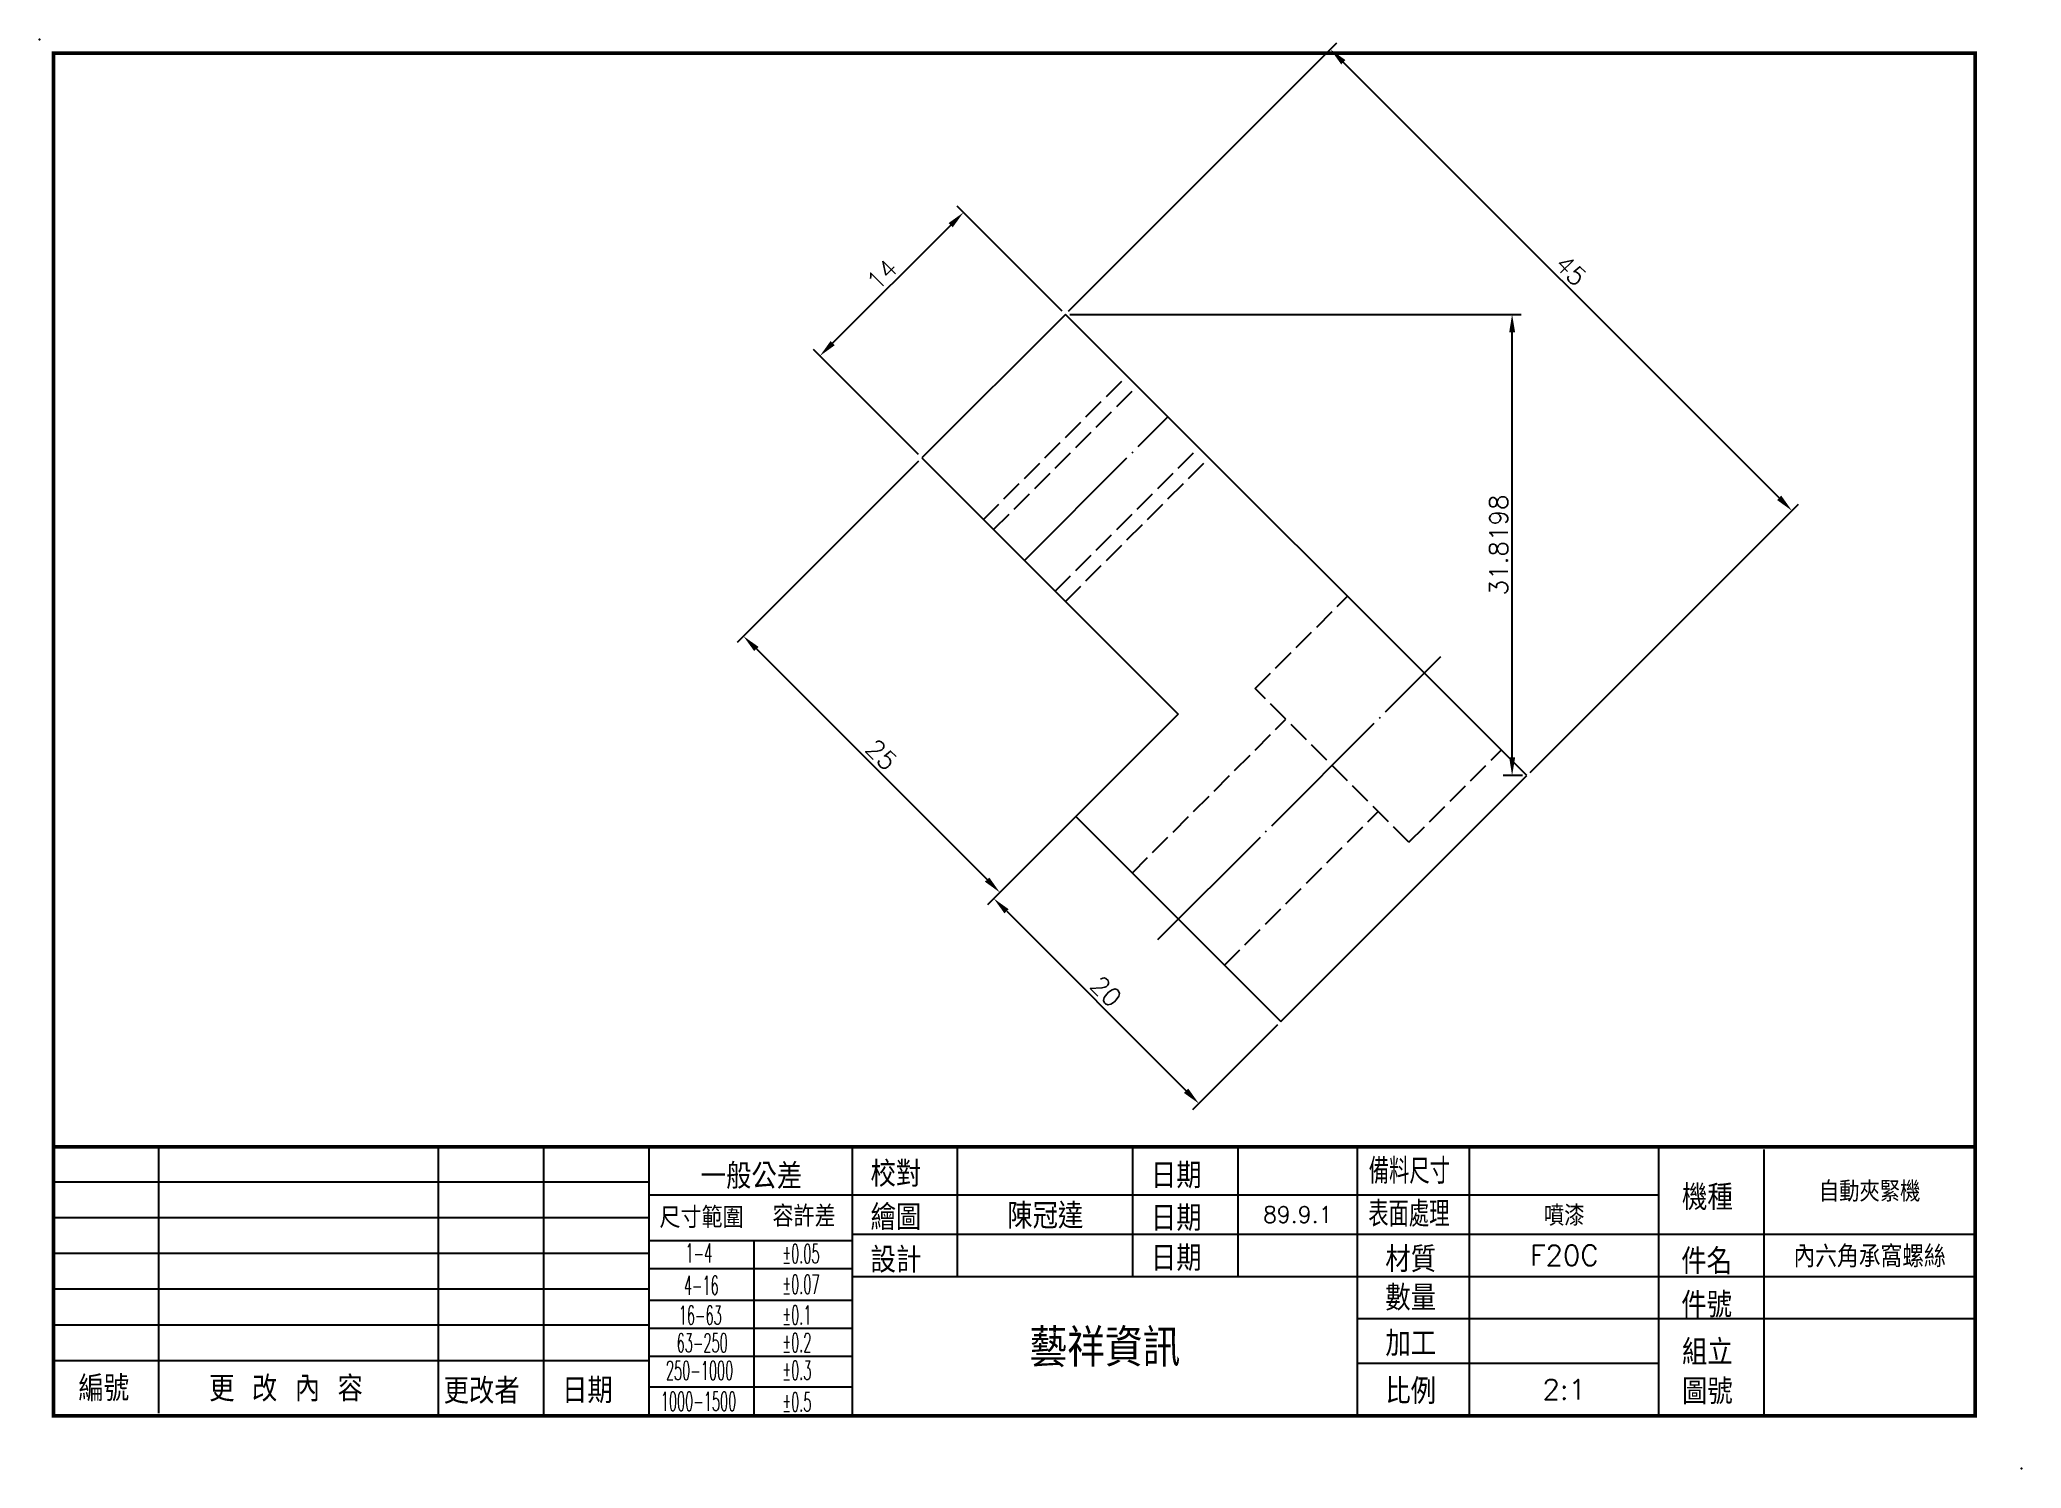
# Model space of a CAD drawing. Extents: x -276 to -140, y 476 to 575.
import ezdxf
from ezdxf.enums import TextEntityAlignment as Align

# ---------------------------------------------------------------- set-up
doc = ezdxf.new("R2010")
doc.units = 0
doc.header["$LTSCALE"] = 0.5
doc.header["$MEASUREMENT"] = 0
doc.linetypes.add('CENTER', pattern=[22, 20, -1, 0, -1])
doc.linetypes.add('DASHED', pattern=[4, 3, -1])
doc.layers.get('0').update_dxf_attribs({"linetype": 'CONTINUOUS'})
doc.layers.get('DEFPOINTS').update_dxf_attribs({"linetype": 'CONTINUOUS'})
for name, color, linetype in [('BORDER', 7, 'CONTINUOUS'), ('DIM', 2, 'CONTINUOUS'), ('SHEET', 7, 'CONTINUOUS')]:
    doc.layers.add(name, color=color, linetype=linetype)
doc.styles.add('CHINA', font='romans.shx', dxfattribs={"bigfont": 'chineset.shx'})
doc.styles.add('ROMANS', font='romans', dxfattribs={"width": 0.5})
doc.styles.get("Standard").update_dxf_attribs({"font": 'txt.shx', "bigfont": 'chineset.shx'})
doc.dimstyles.get("Standard").update_dxf_attribs({"dimtxt": 0.18, "dimasz": 0.18, "dimexe": 0.18, "dimexo": 0.0625, "dimgap": 0.09, "dimtad": 0, "dimtih": 1, "dimtoh": 1, "dimdec": 4, "dimzin": 0, "dimtxsty": 'STANDARD', "dimcen": 0.09, "dimazin": 3, "dimtfac": 1, "dimtdec": 4, "dimtofl": 0, "dimtmove": 0, "dimatfit": 3, "dimtolj": 1, "dimtzin": 0})

# ---------------------------------------------------------------- blocks, each defined once
blk = doc.blocks.new('A4')
for p in [(-134.41, 77.3), (138.88, -119.82)]:
    blk.add_point(p)
at = {"layer": 'SHEET'}
for p, q in [((-117.99, -112.19), (-117.99, -75.44)), ((-79.39, -112.56), (-79.39, -75.44)), ((-64.88, -112.56), (-64.88, -75.44)), ((-50.37, -112.56), (-50.37, -75.44)), ((-22.32, -112.56), (-22.32, -75.44)), ((-7.82, -93.33), (-7.82, -75.44)), ((16.36, -93.33), (16.36, -75.44)), ((30.87, -93.33), (30.87, -75.44)), ((47.31, -112.56), (47.31, -75.44)), ((62.79, -112.56), (62.79, -75.44)), ((88.9, -112.56), (88.9, -75.44)), ((103.41, -112.56), (103.41, -75.81)), ((-132.5, -80.27), (-50.37, -80.27)), ((-50.37, -82.1), (88.9, -82.1)), ((-132.5, -85.2), (-50.37, -85.2)), ((-132.5, -90.14), (-50.37, -90.14)), ((-50.37, -88.39), (-22.32, -88.39)), ((-35.86, -112.56), (-35.86, -88.39)), ((-22.32, -87.52), (132.5, -87.52)), ((-50.37, -92.25), (-22.32, -92.25)), ((-132.5, -95.07), (-50.37, -95.07)), ((-22.32, -93.33), (132.5, -93.33)), ((-50.37, -96.61), (-22.32, -96.61)), ((-132.5, -100), (-50.37, -100)), ((-50.37, -100.48), (-22.32, -100.48)), ((47.31, -99.13), (132.5, -99.13)), ((-132.5, -104.93), (-50.37, -104.93)), ((-50.37, -104.34), (-22.32, -104.34)), ((47.31, -105.31), (88.9, -105.31)), ((-50.37, -108.59), (-22.32, -108.59))]:
    blk.add_line(p, q, dxfattribs=at)
at = {"layer": 'SHEET', "const_width": 0.5}
blk.add_lwpolyline([(-132.5, -112.56), (-132.5, 75.44), (132.5, 75.44), (132.5, -112.56)], close=True, dxfattribs=at)
blk.add_lwpolyline([(-132.5, -75.44), (132.5, -75.44)], dxfattribs=at)
at = {"layer": 'SHEET', "color": 2, "style": 'CHINA'}
blk.add_text('一般公差', height=3.5, dxfattribs=at).set_placement((-36.25, -79.33), align=Align.MIDDLE)
for s, height, p in [('校對', 3.5, (-19.82, -80.96)), ('日期', 3.5, (18.84, -81.18)), ('機種', 3.5, (92.08, -84.19)), ('尺寸範圍', 2.901, (-48.93, -86.66)), ('容許差', 2.901, (-33.34, -86.48)), ('繪圖', 3.5, (-19.82, -86.95)), ('日期', 3.5, (18.84, -87.06)), ('設計', 3.5, (-19.82, -92.82)), ('日期', 3.5, (18.84, -92.58)), ('材質', 3.5, (51.17, -92.74)), ('件名', 3.5, (91.98, -93.02)), ('數量', 3.5, (51.17, -98.05)), ('件號', 3.5, (91.98, -99.02)), ('加工', 3.5, (51.17, -104.35)), ('組立', 3.5, (92.08, -105.55)), ('編號', 3.5, (-129.06, -110.55)), ('更 改 內 容', 3.5, (-111.03, -110.59)), ('更改者', 3.5, (-78.7, -110.9)), ('日期', 3.5, (-62.36, -110.83)), ('比例', 3.5, (51.17, -110.93)), ('圖號', 3.5, (92.08, -110.97))]:
    blk.add_text(s, height=height, dxfattribs=at).set_placement(p)
at = {"layer": 'SHEET', "color": 2}
for s, height, style, width, p in [('備料尺寸', 3.5, 'CHINA', 0.8, (48.88, -80.56)), ('表面處理', 3.5, 'CHINA', 0.8, (48.82, -86.47)), ('1-4', 2.611, 'ROMANS', 0.5, (-45.35, -91.42)), ('%%p0.05', 2.611, 'ROMANS', 0.5, (-32, -91.52)), ('4-16', 2.611, 'ROMANS', 0.5, (-45.57, -95.88)), ('%%p0.07', 2.611, 'ROMANS', 0.5, (-32, -95.75)), ('16-63', 2.611, 'ROMANS', 0.5, (-46.27, -99.99)), ('%%p0.1', 2.611, 'ROMANS', 0.5, (-32, -99.98)), ('63-250', 2.611, 'ROMANS', 0.5, (-46.56, -103.81)), ('%%p0.2', 2.611, 'ROMANS', 0.5, (-32, -103.78)), ('250-1000', 2.611, 'ROMANS', 0.5, (-48.04, -107.62)), ('%%p0.3', 2.611, 'ROMANS', 0.5, (-32, -107.59)), ('1000-1500', 2.611, 'ROMANS', 0.5, (-48.75, -111.87)), ('%%p0.5', 2.611, 'ROMANS', 0.5, (-32, -111.98))]:
    blk.add_text(s, height=height, dxfattribs=dict(at, style=style, width=width)).set_placement(p)
blk = doc.blocks.new('A4TZT')
at = {"layer": 'DIM', "color": 2, "linetype": 'CONTINUOUS', "style": 'CHINA'}
for tag, height, p in [('ITEM', 2.8, (117.95, -81.48)), ('DRAWER', 3.5, (4.27, -84.81)), ('DATE1', 2.24, (39.09, -84.81)), ('SURFACE', 2.8, (75.84, -84.81)), ('DESIGNER', 3.5, (4.26, -90.48)), ('DATE2', 2.24, (39.09, -90.43)), ('MATERIAL', 2.8, (75.84, -90.43)), ('PARTNAME', 3, (117.95, -90.43)), ('QTY', 2.8, (75.84, -96.23)), ('PNUM', 2.8, (117.95, -96.23)), ('COMPANY', 5.2, (12.49, -102.95)), ('COMNO', 2.8, (117.95, -105.85)), ('SCALE', 2.8, (75.84, -108.94))]:
    blk.add_attdef(tag, text='', height=height, dxfattribs=at).set_placement(p, align=Align.MIDDLE)
blk = doc.blocks.new('*D3')
at = {"color": 0, "linetype": 'BYBLOCK'}
for p, q in [((501.87, 752.02), (532.99, 752.02)), ((532.36, 721.45), (532.36, 750.77)), ((533.07, 720.2), (531.74, 720.2))]:
    blk.add_line(p, q, dxfattribs=at)
for points in [[(532.16, 750.77), (532.57, 750.77), (532.36, 752.02)], [(532.16, 721.45), (532.57, 721.45), (532.36, 720.2)]]:
    blk.add_solid(points, dxfattribs=at)
at = {"layer": 'DEFPOINTS', "color": 0, "linetype": 'BYBLOCK'}
for p in [(501.56, 752.02), (532.36, 752.02), (533.38, 720.2)]:
    blk.add_point(p, dxfattribs=at)
at = {"color": 0, "linetype": 'BYBLOCK', "insert": (531.43, 736.11), "char_height": 1.25, "attachment_point": 5, "rotation": 90}
blk.add_mtext('\\A1;31.8198', dxfattribs=at)
blk = doc.blocks.new('*D4')
at = {"color": 0, "linetype": 'BYBLOCK'}
for p, q in [((501.78, 752.24), (520.28, 770.74)), ((520.72, 769.41), (550.77, 739.36)), ((533.6, 720.42), (552.1, 738.92))]:
    blk.add_line(p, q, dxfattribs=at)
for points in [[(520.87, 769.56), (520.58, 769.26), (519.84, 770.29)], [(550.92, 739.51), (550.63, 739.21), (551.66, 738.47)]]:
    blk.add_solid(points, dxfattribs=at)
at = {"layer": 'DEFPOINTS', "color": 0, "linetype": 'BYBLOCK'}
for p in [(501.56, 752.02), (551.66, 738.47), (533.38, 720.2)]:
    blk.add_point(p, dxfattribs=at)
at = {"color": 0, "linetype": 'BYBLOCK', "insert": (536.41, 755.05), "char_height": 1.25, "attachment_point": 5, "rotation": 315}
blk.add_mtext('\\A1;45', dxfattribs=at)
blk = doc.blocks.new('*D5')
at = {"color": 0, "linetype": 'BYBLOCK'}
for p, q in [((491.44, 741.9), (478.92, 729.38)), ((480.25, 728.94), (496.16, 713.03)), ((509.12, 724.22), (496.6, 711.7))]:
    blk.add_line(p, q, dxfattribs=at)
for points in [[(480.4, 729.08), (480.1, 728.79), (479.36, 729.82)], [(496.31, 713.17), (496.01, 712.88), (497.04, 712.14)]]:
    blk.add_solid(points, dxfattribs=at)
at = {"layer": 'DEFPOINTS', "color": 0, "linetype": 'BYBLOCK'}
for p in [(491.66, 742.12), (509.34, 724.44), (497.04, 712.14)]:
    blk.add_point(p, dxfattribs=at)
at = {"color": 0, "linetype": 'BYBLOCK', "insert": (488.87, 721.64), "char_height": 1.25, "attachment_point": 5, "rotation": 315}
blk.add_mtext('\\A1;25', dxfattribs=at)
blk = doc.blocks.new('*D6')
at = {"color": 0, "linetype": 'BYBLOCK'}
for p, q in [((502.05, 717.15), (496.18, 711.28)), ((497.51, 710.84), (509.88, 698.46)), ((516.19, 703.01), (510.32, 697.14))]:
    blk.add_line(p, q, dxfattribs=at)
for points in [[(497.65, 710.98), (497.36, 710.69), (496.62, 711.72)], [(510.03, 698.61), (509.73, 698.31), (510.76, 697.58)]]:
    blk.add_solid(points, dxfattribs=at)
at = {"layer": 'DEFPOINTS', "color": 0, "linetype": 'BYBLOCK'}
for p in [(502.27, 717.37), (516.41, 703.23), (510.76, 697.58)]:
    blk.add_point(p, dxfattribs=at)
at = {"color": 0, "linetype": 'BYBLOCK', "insert": (504.36, 705.31), "char_height": 1.25, "attachment_point": 5, "rotation": 315}
blk.add_mtext('\\A1;20', dxfattribs=at)
blk = doc.blocks.new('*D7')
at = {"color": 0, "linetype": 'BYBLOCK'}
for p, q in [((501.34, 752.24), (494.09, 759.49)), ((485.51, 750.03), (493.65, 758.17)), ((491.44, 742.34), (484.19, 749.59))]:
    blk.add_line(p, q, dxfattribs=at)
for points in [[(493.5, 758.31), (493.79, 758.02), (494.53, 759.05)], [(485.37, 750.18), (485.66, 749.89), (484.63, 749.15)]]:
    blk.add_solid(points, dxfattribs=at)
at = {"layer": 'DEFPOINTS', "color": 0, "linetype": 'BYBLOCK'}
for p in [(494.53, 759.05), (501.56, 752.02), (491.66, 742.12)]:
    blk.add_point(p, dxfattribs=at)
at = {"color": 0, "linetype": 'BYBLOCK', "insert": (488.92, 754.76), "char_height": 1.25, "attachment_point": 5, "rotation": 45}
blk.add_mtext('\\A1;14', dxfattribs=at)

msp = doc.modelspace()

# ---------------------------------------------------------------- linework, layer by layer
at = {"color": 7, "linetype": 'CONTINUOUS'}
for p, q in [((-205.72957, 555.95231), (-215.62906, 546.05281)), ((-173.90976, 524.1325), (-205.72957, 555.95231)), ((-215.62906, 546.05281), (-197.95139, 528.37514)), ((-197.95139, 528.37514), (-205.02246, 521.30407)), ((-190.88033, 507.16194), (-173.90976, 524.1325)), ((-205.02246, 521.30407), (-190.88033, 507.16194))]:
    msp.add_line(p, q, dxfattribs=at)
at = {"color": 3, "linetype": 'DASHED'}
for p, q in [((-211.38642, 541.81017), (-201.48693, 551.70966)), ((-210.67932, 541.10306), (-200.77982, 551.00256)), ((-206.43667, 536.86042), (-196.53718, 546.75992)), ((-205.72957, 536.15332), (-195.83007, 546.05281)), ((-192.64809, 530.14291), (-186.28413, 536.50687)), ((-182.04149, 519.53631), (-192.64809, 530.14291)), ((-201.13337, 517.41499), (-190.52677, 528.02159)), ((-182.04149, 519.53631), (-175.67753, 525.90027)), ((-194.76941, 511.05103), (-184.16281, 521.65763))]:
    msp.add_line(p, q, dxfattribs=at)
at = {"color": 1, "linetype": 'CENTER'}
for p, q in [((-208.558, 538.98174), (-198.6585, 548.88124)), ((-199.35673, 512.82766), (-179.84086, 532.34354))]:
    msp.add_line(p, q, dxfattribs=at)

# ---------------------------------------------------------------- block references
at = {"layer": 'BORDER', "xscale": 0.5, "yscale": 0.5, "zscale": 0.5}
msp.add_blockref('A4', (-209.25688, 536.2569), dxfattribs=at)
at = {"layer": 'BORDER'}
ref = msp.add_blockref('A4TZT', (-209.25688, 536.2569), dxfattribs=dict(at, xscale=0.5, yscale=0.5, zscale=0.5))
ref.add_attrib('DRAWER', '陳冠達', dxfattribs={"layer": 'DIM', "color": 2, "linetype": 'CONTINUOUS', "height": 1.75, "style": 'CHINA'}).set_placement((-207.12027, 493.85088), align=Align.MIDDLE)
ref.add_attrib('COMPANY', '藝祥資訊', dxfattribs={"layer": 'DIM', "color": 2, "linetype": 'CONTINUOUS', "height": 2.6, "style": 'CHINA'}).set_placement((-203.00987, 484.78382), align=Align.MIDDLE)
ref.add_attrib('DATE1', '89.9.1', dxfattribs={"layer": 'DIM', "color": 2, "linetype": 'CONTINUOUS', "height": 1.12, "style": 'CHINA'}).set_placement((-189.71152, 493.85088), align=Align.MIDDLE)
ref.add_attrib('SURFACE', '噴漆', dxfattribs={"layer": 'DIM', "color": 2, "linetype": 'CONTINUOUS', "height": 1.4, "style": 'CHINA'}).set_placement((-171.3356, 493.85088), align=Align.MIDDLE)
ref.add_attrib('MATERIAL', 'F20C', dxfattribs={"layer": 'DIM', "color": 2, "linetype": 'CONTINUOUS', "height": 1.4, "style": 'CHINA'}).set_placement((-171.3356, 491.04388), align=Align.MIDDLE)
ref.add_attrib('SCALE', '2:1', dxfattribs={"layer": 'DIM', "color": 2, "linetype": 'CONTINUOUS', "height": 1.4, "style": 'CHINA'}).set_placement((-171.3356, 481.7879), align=Align.MIDDLE)
ref.add_attrib('PARTNAME', '內六角承窩螺絲', dxfattribs={"layer": 'DIM', "color": 2, "linetype": 'CONTINUOUS', "height": 1.5, "style": 'CHINA'}).set_placement((-150.28027, 491.04388), align=Align.MIDDLE)
ref.add_attrib('ITEM', '自動夾緊機', dxfattribs={"layer": 'DIM', "color": 2, "linetype": 'CONTINUOUS', "height": 1.4, "style": 'CHINA'}).set_placement((-150.28027, 495.51697), align=Align.MIDDLE)

# ---------------------------------------------------------------- dimensions: what is measured, and where the dimension line sits
at = {"layer": 'DIM'}
for p1, p2, distance, picture, middle in [((-205.72957, 555.95231), (-173.90976, 524.1325), 25.84778, '*D4', (-170.87961, 558.98245)), ((-215.62906, 546.05281), (-205.72957, 555.95231), 9.94528, '*D7', (-218.37461, 558.69785)), ((-215.62906, 546.05281), (-197.95139, 528.37514), -17.39152, '*D5', (-218.42498, 525.57923)), ((-205.02246, 521.30407), (-190.88033, 507.16194), -7.98723, '*D6', (-202.93631, 509.24809))]:
    dim = msp.add_aligned_dim(p1=p1, p2=p2, distance=distance, dimstyle='STANDARD', override={"dimscale": 0.5, "dimtxt": 2.5, "dimasz": 2.5, "dimexe": 1.25, "dimexo": 0.625, "dimgap": 0.625, "dimtad": 1, "dimtih": 0, "dimtoh": 0, "dimzin": 8, "dimcen": 2.5, "dimtdec": 8, "dimtofl": 1}, dxfattribs=at)
    dim.commit()
    dim.dimension.update_dxf_attribs({"geometry": picture, "text_midpoint": middle, "insert": (-707.29146, -196.0643)})
dim = msp.add_linear_dim(base=(-174.92653, 555.95231), p1=(-173.90976, 524.1325), p2=(-205.72957, 555.95231), angle=90, dimstyle='STANDARD', override={"dimscale": 0.5, "dimtxt": 2.5, "dimasz": 2.5, "dimexe": 1.25, "dimexo": 0.625, "dimgap": 0.625, "dimtad": 1, "dimtih": 0, "dimtoh": 0, "dimzin": 8, "dimcen": 2.5, "dimtdec": 8, "dimtofl": 1}, dxfattribs=at)
dim.commit()
dim.dimension.update_dxf_attribs({"geometry": '*D3', "text_midpoint": (-175.86403, 540.0424), "insert": (-707.29146, -196.0643)})

doc.saveas('drawing.dxf')
